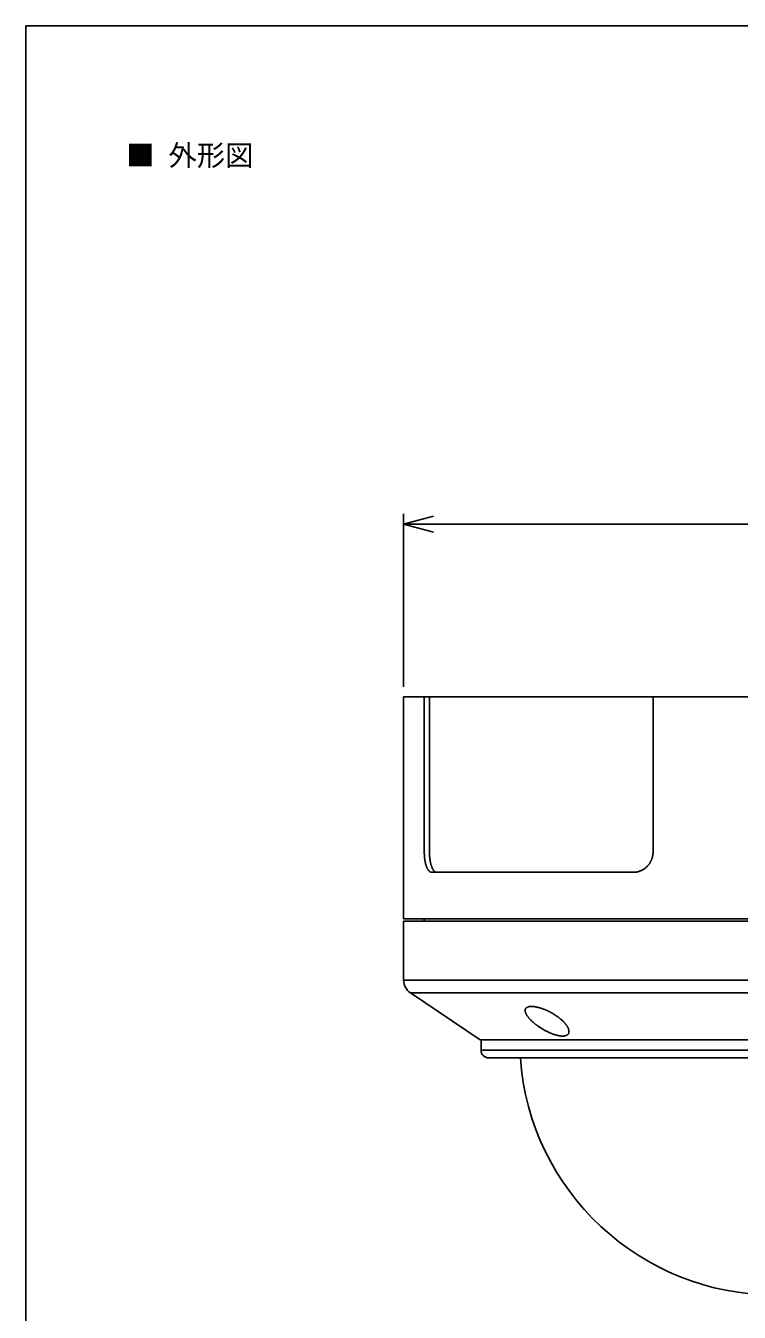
# Model space of a CAD drawing. Units: millimetres on the paper, scale 1:2. Extents: x -142 to 142, y -95 to 95.
# Drawn here: x -141.8 to -72.6, y -29.9 to 94.8 of the extents above; entities that cross this region are included whole.
import ezdxf
from ezdxf.enums import TextEntityAlignment as Align

# ---------------------------------------------------------------- set-up
doc = ezdxf.new("R2010")
doc.units = ezdxf.units.MM
for name, color, linetype in [('0-0_0', 7, 'Continuous'), ('0-2_枠', 7, 'Continuous'), ('0-4_レイヤー_1_0', 7, 'Continuous')]:
    doc.layers.add(name, color=color, linetype=linetype)
doc.styles.add('ＭＳ ゴシック', font='')
doc.styles.get('ＭＳ ゴシック').set_extended_font_data('MS Gothic')

msp = doc.modelspace()

# ---------------------------------------------------------------- linework, layer by layer
at = {"layer": '0-0_0'}
for p, q in [((-105.176, 30.736), (-105.176, 47.502)), ((-105.176, 46.502), (-102.278, 47.279)), ((-105.176, 46.502), (-33.176, 46.502)), ((-105.176, 46.502), (-102.278, 45.726)), ((-105.176, 29.736), (-103.171, 29.736)), ((-105.176, 8.236), (-105.176, 29.736)), ((-103.171, 29.736), (-103.171, 14.736)), ((-103.171, 29.736), (-102.672, 29.736)), ((-57.331, 29.736), (-80.998, 29.736)), ((-80.998, 14.736), (-80.998, 29.736)), ((-82.902, 12.736), (-102.447, 12.736)), ((-105.176, 8.236), (-33.176, 8.236)), ((-33.174, 7.986), (-105.174, 7.986)), ((-105.174, 7.986), (-105.174, 2.283)), ((-103.174, 7.986), (-103.174, 8.236)), ((-33.174, 2.283), (-105.174, 2.283)), ((-104.513, 1.04), (-33.836, 1.04)), ((-104.513, 1.04), (-97.762, -3.514)), ((-97.762, -3.514), (-40.587, -3.514)), ((-97.674, -3.514), (-97.674, -4.514)), ((-40.674, -4.514), (-97.674, -4.514)), ((-96.924, -5.264), (-41.424, -5.264))]:
    msp.add_line(p, q, dxfattribs=at)
for points in [[(-80.998, 29.736), (-102.672, 29.736), (-102.672, 14.736)], [(-103.171, 14.736), (-103.171, 14.656), (-103.17, 14.585), (-103.169, 14.519), (-103.166, 14.459), (-103.164, 14.404), (-103.161, 14.351), (-103.157, 14.301), (-103.152, 14.252), (-103.147, 14.203), (-103.142, 14.153), (-103.136, 14.102), (-103.13, 14.051), (-103.123, 14.001), (-103.117, 13.951), (-103.11, 13.903), (-103.103, 13.857), (-103.096, 13.813), (-103.089, 13.771), (-103.082, 13.733), (-103.076, 13.698), (-103.07, 13.666), (-103.063, 13.636), (-103.057, 13.608), (-103.051, 13.581), (-103.045, 13.557), (-103.039, 13.533), (-103.033, 13.511), (-103.026, 13.489), (-103.02, 13.467), (-103.013, 13.447), (-103.007, 13.428), (-103.001, 13.41), (-102.996, 13.393), (-102.991, 13.378), (-102.986, 13.365), (-102.982, 13.354), (-102.979, 13.345), (-102.977, 13.338), (-102.975, 13.333)], [(-102.672, 14.736), (-102.672, 14.656), (-102.671, 14.585), (-102.67, 14.519), (-102.668, 14.459), (-102.665, 14.404), (-102.662, 14.351), (-102.658, 14.301), (-102.653, 14.252), (-102.648, 14.203), (-102.643, 14.153), (-102.637, 14.102), (-102.631, 14.051), (-102.624, 14.001), (-102.617, 13.951), (-102.61, 13.903), (-102.603, 13.857), (-102.596, 13.813), (-102.59, 13.771), (-102.583, 13.733), (-102.576, 13.698), (-102.57, 13.666), (-102.564, 13.636), (-102.558, 13.608), (-102.551, 13.582), (-102.545, 13.557), (-102.539, 13.533), (-102.533, 13.511), (-102.526, 13.489), (-102.52, 13.467), (-102.513, 13.447), (-102.507, 13.428), (-102.501, 13.41), (-102.496, 13.393), (-102.491, 13.378), (-102.486, 13.365), (-102.482, 13.354), (-102.479, 13.345), (-102.477, 13.338), (-102.475, 13.333)], [(-81.558, 13.322), (-81.557, 13.322), (-81.557, 13.323), (-81.556, 13.324), (-81.554, 13.326), (-81.551, 13.329), (-81.547, 13.333), (-81.542, 13.338), (-81.536, 13.345), (-81.527, 13.354), (-81.517, 13.365), (-81.504, 13.378), (-81.491, 13.393), (-81.475, 13.41), (-81.459, 13.428), (-81.442, 13.447), (-81.425, 13.467), (-81.408, 13.489), (-81.39, 13.511), (-81.373, 13.533), (-81.355, 13.557), (-81.338, 13.581), (-81.321, 13.608), (-81.304, 13.636), (-81.287, 13.666), (-81.269, 13.698), (-81.251, 13.733), (-81.232, 13.771), (-81.213, 13.813), (-81.194, 13.857), (-81.174, 13.903), (-81.154, 13.951), (-81.135, 14.001), (-81.117, 14.051), (-81.099, 14.102), (-81.082, 14.153), (-81.067, 14.203), (-81.053, 14.252), (-81.04, 14.301), (-81.029, 14.351)], [(-81.029, 14.351), (-81.02, 14.404), (-81.012, 14.459), (-81.006, 14.519), (-81.002, 14.585), (-80.999, 14.656), (-80.998, 14.736)], [(-102.975, 13.333), (-102.974, 13.329), (-102.973, 13.326), (-102.972, 13.324), (-102.972, 13.323), (-102.971, 13.322), (-102.971, 13.322)], [(-102.971, 13.322), (-102.951, 13.266), (-102.932, 13.217), (-102.915, 13.174), (-102.898, 13.135), (-102.882, 13.102), (-102.866, 13.072), (-102.851, 13.044), (-102.835, 13.019), (-102.818, 12.994), (-102.801, 12.97), (-102.783, 12.947), (-102.765, 12.924), (-102.746, 12.902), (-102.728, 12.88), (-102.709, 12.86), (-102.689, 12.841), (-102.67, 12.823), (-102.652, 12.807), (-102.633, 12.793), (-102.615, 12.779), (-102.596, 12.768), (-102.576, 12.758), (-102.554, 12.75), (-102.531, 12.744), (-102.506, 12.739), (-102.478, 12.737), (-102.447, 12.736)], [(-102.475, 13.333), (-102.473, 13.329), (-102.472, 13.326), (-102.472, 13.324), (-102.471, 13.323), (-102.471, 13.322), (-102.471, 13.322), (-102.451, 13.266), (-102.432, 13.217), (-102.414, 13.173), (-102.397, 13.135), (-102.381, 13.102), (-102.365, 13.072), (-102.349, 13.044), (-102.333, 13.019), (-102.317, 12.994), (-102.3, 12.97), (-102.282, 12.947), (-102.263, 12.924), (-102.244, 12.902), (-102.225, 12.88), (-102.206, 12.86), (-102.187, 12.841), (-102.168, 12.823), (-102.149, 12.807), (-102.13, 12.793), (-102.112, 12.779), (-102.093, 12.768), (-102.072, 12.758), (-102.051, 12.75), (-102.028, 12.744), (-102.002, 12.739), (-101.974, 12.737), (-101.943, 12.736)], [(-82.902, 12.736), (-82.827, 12.737), (-82.759, 12.739), (-82.697, 12.744), (-82.64, 12.75), (-82.587, 12.758), (-82.538, 12.768), (-82.49, 12.779), (-82.443, 12.793), (-82.396, 12.807), (-82.348, 12.823), (-82.3, 12.841), (-82.251, 12.86), (-82.202, 12.88), (-82.153, 12.902), (-82.105, 12.924), (-82.058, 12.947), (-82.012, 12.97), (-81.967, 12.994), (-81.924, 13.019), (-81.882, 13.044), (-81.84, 13.072), (-81.798, 13.102), (-81.755, 13.135), (-81.71, 13.174), (-81.663, 13.217), (-81.613, 13.266), (-81.558, 13.322)], [(-93.391, -0.592), (-93.395, -0.62), (-93.397, -0.651), (-93.398, -0.687), (-93.398, -0.69), (-93.398, -0.692), (-93.398, -0.695), (-93.398, -0.697), (-93.398, -0.7), (-93.397, -0.703), (-93.397, -0.706), (-93.397, -0.709), (-93.397, -0.713), (-93.397, -0.717), (-93.396, -0.722), (-93.396, -0.727), (-93.395, -0.733), (-93.395, -0.739), (-93.394, -0.746), (-93.393, -0.753), (-93.392, -0.76), (-93.391, -0.768), (-93.39, -0.776), (-93.388, -0.784), (-93.386, -0.793), (-93.384, -0.803), (-93.381, -0.815), (-93.377, -0.827), (-93.373, -0.841), (-93.368, -0.857), (-93.362, -0.875)], [(-92.383, -0.317), (-92.419, -0.311), (-92.454, -0.305), (-92.489, -0.301), (-92.523, -0.297), (-92.559, -0.294), (-92.595, -0.291), (-92.633, -0.289), (-92.673, -0.288), (-92.713, -0.287), (-92.754, -0.286), (-92.794, -0.286), (-92.833, -0.287), (-92.871, -0.288), (-92.908, -0.289), (-92.941, -0.291), (-92.972, -0.294), (-93, -0.297), (-93.026, -0.301), (-93.051, -0.305), (-93.073, -0.31), (-93.095, -0.317), (-93.116, -0.324), (-93.136, -0.333), (-93.157, -0.342), (-93.178, -0.354), (-93.199, -0.366), (-93.22, -0.379), (-93.241, -0.393), (-93.261, -0.408), (-93.281, -0.424), (-93.299, -0.44), (-93.316, -0.456), (-93.332, -0.473), (-93.346, -0.49), (-93.359, -0.507), (-93.369, -0.525), (-93.378, -0.545), (-93.386, -0.567), (-93.391, -0.592)], [(-93.362, -0.875), (-93.35, -0.907), (-93.339, -0.937), (-93.328, -0.964), (-93.316, -0.989), (-93.304, -1.013), (-93.292, -1.036), (-93.279, -1.059), (-93.265, -1.082), (-93.25, -1.106), (-93.234, -1.131), (-93.217, -1.157), (-93.199, -1.183), (-93.18, -1.211), (-93.16, -1.239), (-93.139, -1.267), (-93.118, -1.296), (-93.096, -1.324), (-93.074, -1.352), (-93.052, -1.38), (-93.028, -1.409), (-93.003, -1.438), (-92.975, -1.469), (-92.944, -1.502), (-92.909, -1.538), (-92.87, -1.577), (-92.826, -1.621), (-92.776, -1.669)], [(-90.884, -0.875), (-90.917, -0.857), (-90.948, -0.841), (-90.975, -0.826), (-91.001, -0.813), (-91.026, -0.8), (-91.051, -0.788), (-91.076, -0.775), (-91.102, -0.762), (-91.13, -0.749), (-91.161, -0.734), (-91.194, -0.718), (-91.228, -0.702), (-91.264, -0.685), (-91.301, -0.668), (-91.339, -0.651), (-91.377, -0.634), (-91.414, -0.617), (-91.452, -0.601), (-91.488, -0.585), (-91.524, -0.57), (-91.56, -0.556), (-91.596, -0.541), (-91.633, -0.528), (-91.672, -0.514), (-91.712, -0.5), (-91.755, -0.485), (-91.801, -0.471), (-91.849, -0.456), (-91.9, -0.441), (-91.953, -0.425), (-92.006, -0.41), (-92.06, -0.395), (-92.113, -0.381), (-92.165, -0.367), (-92.214, -0.355), (-92.261, -0.343), (-92.305, -0.333), (-92.345, -0.325), (-92.383, -0.317)], [(-89.77, -1.669), (-89.822, -1.621), (-89.869, -1.577), (-89.913, -1.538), (-89.954, -1.502), (-89.994, -1.469), (-90.031, -1.438), (-90.068, -1.409), (-90.105, -1.38), (-90.142, -1.352), (-90.181, -1.324), (-90.22, -1.296), (-90.26, -1.267), (-90.3, -1.239), (-90.34, -1.211), (-90.38, -1.183), (-90.419, -1.157), (-90.458, -1.131), (-90.495, -1.106), (-90.532, -1.082), (-90.567, -1.059), (-90.604, -1.036), (-90.641, -1.013), (-90.682, -0.989), (-90.725, -0.964), (-90.773, -0.937), (-90.825, -0.907), (-90.884, -0.875)], [(-92.776, -1.669), (-92.765, -1.679), (-92.755, -1.689), (-92.746, -1.697), (-92.738, -1.704), (-92.731, -1.711), (-92.725, -1.717), (-92.719, -1.722), (-92.714, -1.727), (-92.709, -1.732), (-92.704, -1.736), (-92.699, -1.741), (-92.694, -1.745), (-92.688, -1.75), (-92.681, -1.756), (-92.674, -1.763), (-92.665, -1.771), (-92.655, -1.78), (-92.643, -1.79), (-92.63, -1.803), (-92.614, -1.817), (-92.597, -1.832), (-92.578, -1.848), (-92.558, -1.866), (-92.537, -1.885), (-92.514, -1.904), (-92.491, -1.923), (-92.467, -1.943), (-92.442, -1.964), (-92.417, -1.984), (-92.39, -2.006), (-92.361, -2.028), (-92.331, -2.051), (-92.298, -2.075), (-92.263, -2.101), (-92.225, -2.128), (-92.183, -2.157), (-92.138, -2.188), (-92.09, -2.221), (-92.04, -2.254)], [(-92.04, -2.254), (-91.989, -2.288), (-91.937, -2.323), (-91.885, -2.357), (-91.834, -2.39), (-91.784, -2.421), (-91.737, -2.451), (-91.692, -2.479), (-91.65, -2.505), (-91.609, -2.529), (-91.57, -2.551), (-91.531, -2.573), (-91.492, -2.595), (-91.452, -2.616), (-91.411, -2.638), (-91.367, -2.66), (-91.322, -2.682), (-91.274, -2.706), (-91.224, -2.729), (-91.175, -2.753), (-91.124, -2.777), (-91.075, -2.8), (-91.027, -2.822), (-90.98, -2.843), (-90.937, -2.862), (-90.896, -2.88), (-90.858, -2.896), (-90.821, -2.911), (-90.786, -2.925), (-90.752, -2.939), (-90.717, -2.952), (-90.682, -2.964), (-90.645, -2.976), (-90.606, -2.989), (-90.564, -3.002), (-90.521, -3.015), (-90.476, -3.029), (-90.43, -3.042), (-90.384, -3.055), (-90.339, -3.067)], [(-89.251, -2.334), (-89.267, -2.303), (-89.284, -2.271), (-89.301, -2.24), (-89.318, -2.209), (-89.335, -2.179), (-89.353, -2.15), (-89.37, -2.123), (-89.387, -2.097), (-89.404, -2.073), (-89.421, -2.049), (-89.438, -2.026), (-89.456, -2.004), (-89.474, -1.982), (-89.492, -1.96), (-89.511, -1.938), (-89.531, -1.916), (-89.55, -1.894), (-89.571, -1.872), (-89.591, -1.851), (-89.61, -1.831), (-89.629, -1.811), (-89.646, -1.793), (-89.663, -1.776), (-89.678, -1.761), (-89.691, -1.748), (-89.702, -1.736), (-89.713, -1.725), (-89.722, -1.716), (-89.731, -1.707), (-89.74, -1.698), (-89.75, -1.689), (-89.76, -1.68), (-89.77, -1.669)], [(-89.253, -2.989), (-89.239, -2.977), (-89.226, -2.964), (-89.216, -2.952), (-89.206, -2.94), (-89.198, -2.928), (-89.192, -2.916), (-89.186, -2.904), (-89.18, -2.892), (-89.176, -2.879), (-89.172, -2.866), (-89.168, -2.853), (-89.165, -2.839), (-89.162, -2.825), (-89.159, -2.812), (-89.157, -2.799), (-89.155, -2.787), (-89.153, -2.776), (-89.152, -2.765), (-89.151, -2.755), (-89.15, -2.747), (-89.149, -2.739), (-89.149, -2.731), (-89.148, -2.723), (-89.148, -2.715), (-89.148, -2.707), (-89.148, -2.698), (-89.148, -2.688), (-89.15, -2.652), (-89.153, -2.619), (-89.158, -2.588), (-89.163, -2.559), (-89.17, -2.532), (-89.178, -2.505), (-89.187, -2.479), (-89.197, -2.452), (-89.209, -2.424), (-89.222, -2.395), (-89.236, -2.365), (-89.251, -2.334)], [(-90.339, -3.067), (-90.295, -3.079), (-90.252, -3.09), (-90.212, -3.1), (-90.175, -3.109), (-90.141, -3.116), (-90.108, -3.123), (-90.077, -3.129), (-90.047, -3.133), (-90.017, -3.137), (-89.988, -3.141), (-89.958, -3.143), (-89.926, -3.145), (-89.893, -3.147), (-89.859, -3.148), (-89.824, -3.149), (-89.789, -3.15), (-89.754, -3.15), (-89.72, -3.149), (-89.687, -3.148), (-89.655, -3.147), (-89.626, -3.145), (-89.599, -3.143), (-89.573, -3.141), (-89.55, -3.137), (-89.528, -3.133), (-89.508, -3.129), (-89.488, -3.123), (-89.468, -3.116), (-89.448, -3.109), (-89.428, -3.1), (-89.408, -3.09), (-89.387, -3.079), (-89.366, -3.067), (-89.345, -3.055), (-89.324, -3.042), (-89.305, -3.029), (-89.286, -3.015), (-89.268, -3.002), (-89.253, -2.989)]]:
    msp.add_lwpolyline(points, dxfattribs=at)
for centre, radius, start, end in [((-103.674, 2.283), 1.5, 179.99998, 236.00006), ((-96.924, -4.514), 0.75, 179.99989, 270.00006), ((-69.174, -3.514), 24.75, 184.0546, 355.9454)]:
    msp.add_arc(centre, radius, start, end, dxfattribs=at)
at = {"layer": '0-2_枠'}
msp.add_lwpolyline([(-141.803, 94.842), (141.803, 94.842), (141.803, -94.842), (-141.803, -94.842)], close=True, dxfattribs=at)

# ---------------------------------------------------------------- texts
at = {"layer": '0-4_レイヤー_1_0', "style": 'ＭＳ ゴシック'}
msp.add_text('■ 外形図', height=2.012, dxfattribs=at).set_placement((-132.08, 80.652), align=Align.BOTTOM_LEFT)

doc.saveas('drawing.dxf')
